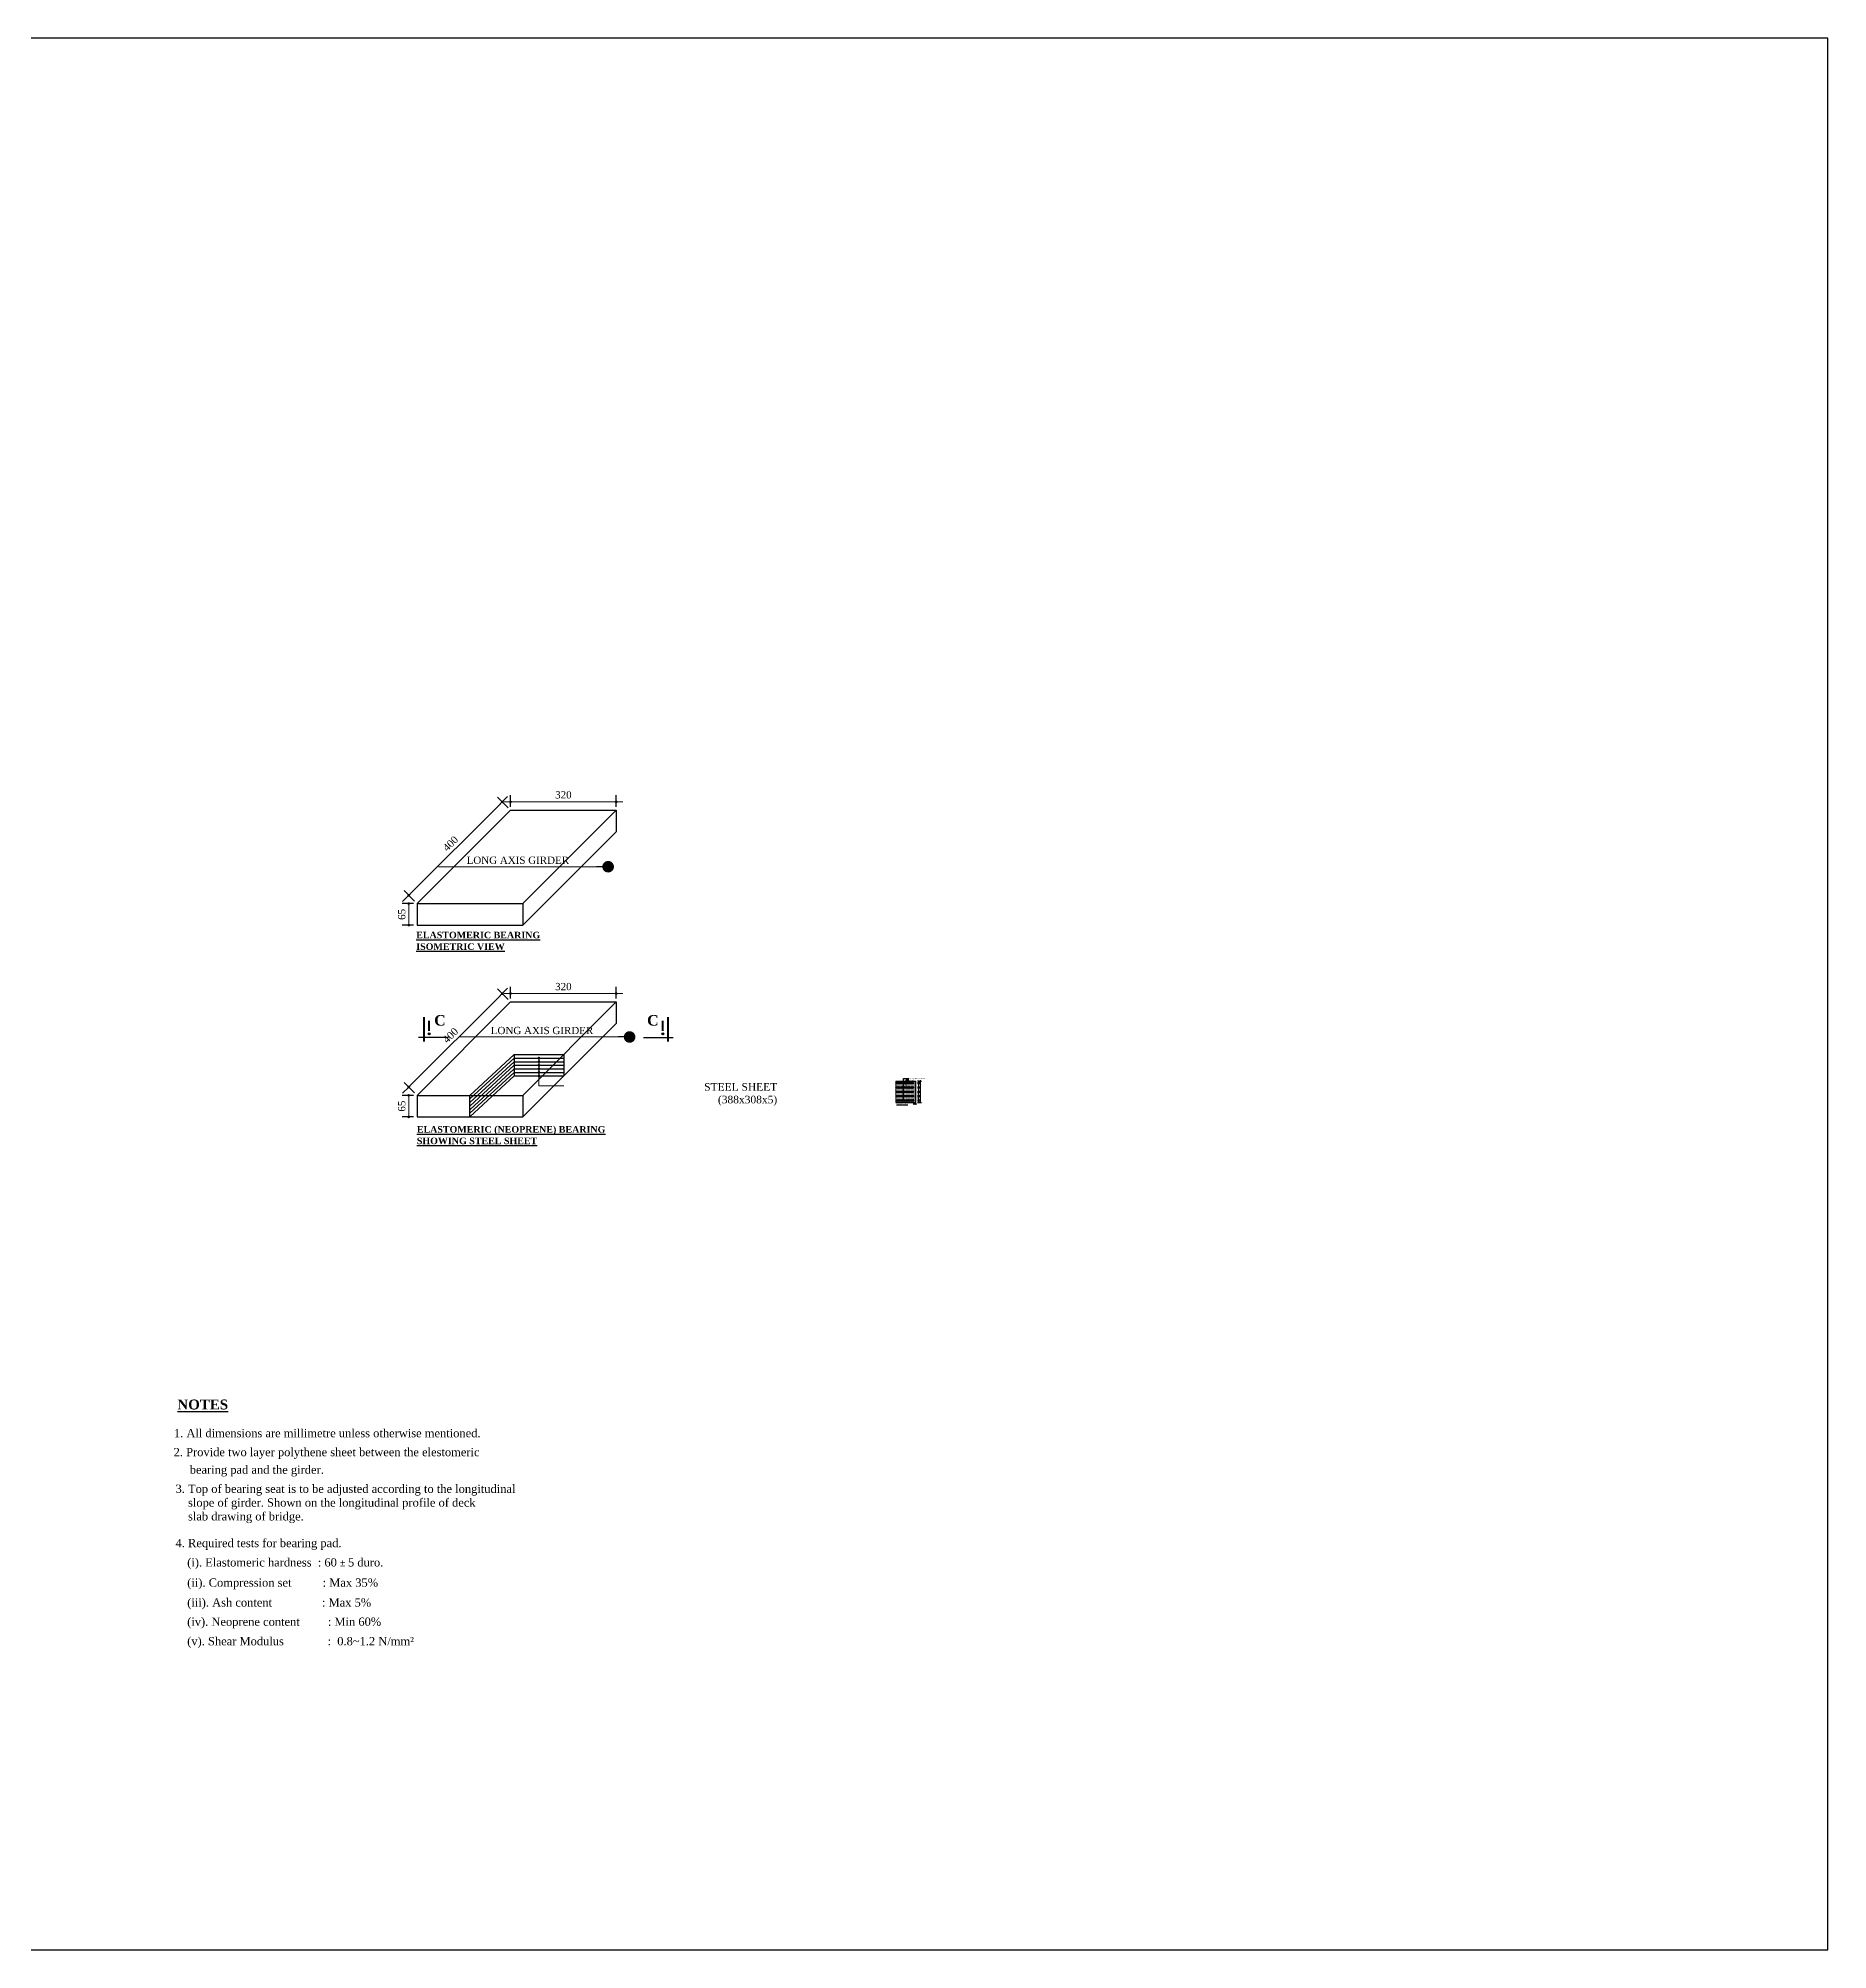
# Model space of a CAD drawing. Header units: millimetres. Extents: x -11624 to 10878, y 376 to 14439.
# Drawn here: x -6208 to -792, y 2016 to 7800 of the extents above; entities that cross this region are included whole.
import ezdxf

# ---------------------------------------------------------------- set-up
doc = ezdxf.new("R2010")
doc.units = ezdxf.units.MM
doc.header["$LTSCALE"] = 4
for name, color, linetype in [('Bearing  peat', 11, 'Continuous'), ('dim', 4, 'Continuous'), ('Girder Line', 11, 'Continuous'), ('Hatching', 35, 'Continuous'), ('Pile', 11, 'Continuous'), ('Text', 7, 'Continuous')]:
    doc.layers.add(name, color=color, linetype=linetype)
doc.layers.add('Dimision', color=4, linetype='Continuous', lineweight=18)
doc.styles.get("Standard").update_dxf_attribs({"font": 'times.ttf'})
doc.dimstyles.new('Copy of ISO-90', dxfattribs={"dimtxt": 90, "dimasz": 0.7, "dimexe": 1, "dimexo": 60, "dimgap": 75, "dimtad": 1, "dimdec": 0, "dimlfac": -1, "dimzin": 1, "dimdsep": 46, "dimtxsty": 'Standard', "dimblk": 'DIM', "dimcen": 60, "dimclrd": 256, "dimclre": 256, "dimclrt": 256, "dimadec": 0, "dimazin": 0, "dimtfac": 1, "dimtdec": 0, "dimtix": 1, "dimtofl": 0, "dimtmove": 0, "dimatfit": 3, "dimldrblk": 'DOT', "dimfxl": 60, "dimfxlon": 1, "dimtolj": 1, "dimlwd": -1, "dimarcsym": 0})
doc.dimstyles.new('ISO-25', dxfattribs={"dimtxt": 15, "dimasz": 15, "dimexe": 20, "dimexo": 10.625, "dimgap": 15, "dimtad": 1, "dimdec": 1, "dimdsep": 46, "dimtxsty": 'Standard', "dimblk": 'DOT', "dimcen": 2.5, "dimclrd": 256, "dimclre": 256, "dimclrt": 256, "dimadec": 0, "dimazin": 0, "dimtfac": 1, "dimtdec": 1, "dimtix": 1, "dimtmove": 0, "dimatfit": 3, "dimldrblk": 'DOT', "dimfxl": 1, "dimlwd": -1, "dimarcsym": 0})

# ---------------------------------------------------------------- blocks, each defined once
blk = doc.blocks.new('_Dot')
at = {"color": 0, "linetype": 'ByBlock', "lineweight": -2}
blk.add_line((-0.5, 0), (-1, 0), dxfattribs=at)
at = {"color": 0, "linetype": 'ByBlock', "const_width": 0.5}
blk.add_lwpolyline([(-0.25, 0, 1), (0.25, 0, 1)], format="xyb", close=True, dxfattribs=at)
blk = doc.blocks.new('*D82')
at = {"layer": 'Defpoints', "color": 0, "linetype": 'Continuous', "transparency": 16777216}
for p in [(-5061.4, 5181.5), (-5086.6, 5116.5), (-5061.4, 5116.5)]:
    blk.add_point(p, dxfattribs=at)
at = {"layer": 'Dimision', "linetype": 'Continuous', "lineweight": -2, "transparency": 16777216}
for p, q in [((-5072, 5181.5), (-5106.6, 5181.5)), ((-5072, 5116.5), (-5106.6, 5116.5))]:
    blk.add_line(p, q, dxfattribs=at)
at = {"layer": 'Dimision', "linetype": 'Continuous', "transparency": 16777216}
blk.add_line((-5086.6, 5173.5), (-5086.6, 5124.5), dxfattribs=at)
at = {"layer": 'Dimision', "linetype": 'Continuous', "transparency": 16777216, "xscale": 8, "yscale": 8, "zscale": 8}
for p, rotation in [((-5086.6, 5181.5), 90), ((-5086.6, 5116.5), 270)]:
    blk.add_blockref('_Dot', p, dxfattribs=dict(at, rotation=rotation))
at = {"layer": 'Dimision', "linetype": 'Continuous', "lineweight": 0, "transparency": 16777216, "insert": (-5107.8, 5149), "char_height": 22, "attachment_point": 5, "rotation": 90}
blk.add_mtext('65', dxfattribs=at)
blk = doc.blocks.new('*D198')
at = {"layer": 'Defpoints', "color": 0, "linetype": 'Continuous', "transparency": 16777216}
for p in [(-4778.6, 5464.3), (-5086.6, 5206.7), (-5061.4, 5181.5)]:
    blk.add_point(p, dxfattribs=at)
at = {"layer": 'Dimision', "linetype": 'Continuous', "lineweight": -2, "transparency": 16777216}
for p, q in [((-4786.1, 5471.8), (-4817.9, 5503.7)), ((-5068.9, 5189), (-5100.7, 5220.8))]:
    blk.add_line(p, q, dxfattribs=at)
at = {"layer": 'Dimision', "linetype": 'Continuous', "transparency": 16777216}
blk.add_line((-4809.4, 5483.9), (-5080.9, 5212.3), dxfattribs=at)
at = {"layer": 'Dimision', "linetype": 'Continuous', "transparency": 16777216, "xscale": 8, "yscale": 8, "zscale": 8}
for p, rotation in [((-4803.8, 5489.5), 45.00000000000025), ((-5086.6, 5206.7), 225.0000000000003)]:
    blk.add_blockref('_Dot', p, dxfattribs=dict(at, rotation=rotation))
at = {"layer": 'Dimision', "linetype": 'Continuous', "lineweight": 0, "transparency": 16777216, "insert": (-4960.2, 5363.1), "char_height": 22, "attachment_point": 5, "rotation": 45}
blk.add_mtext('400', dxfattribs=at)
blk = doc.blocks.new('*D199')
at = {"layer": 'Defpoints', "color": 0, "linetype": 'Continuous', "transparency": 16777216}
for p in [(-4778.6, 5464.3), (-4458.6, 5489.5), (-4458.6, 5464.3)]:
    blk.add_point(p, dxfattribs=at)
at = {"layer": 'Dimision', "linetype": 'Continuous', "lineweight": -2, "transparency": 16777216}
for p, q in [((-4778.6, 5474.9), (-4778.6, 5509.5)), ((-4458.6, 5474.9), (-4458.6, 5509.5))]:
    blk.add_line(p, q, dxfattribs=at)
at = {"layer": 'Dimision', "linetype": 'Continuous', "transparency": 16777216}
blk.add_line((-4770.6, 5489.5), (-4466.6, 5489.5), dxfattribs=at)
at = {"layer": 'Dimision', "linetype": 'Continuous', "transparency": 16777216, "xscale": 8, "yscale": 8, "zscale": 8, "rotation": 180}
blk.add_blockref('_Dot', (-4778.6, 5489.5), dxfattribs=at)
at = {"layer": 'Dimision', "linetype": 'Continuous', "transparency": 16777216, "xscale": 8, "yscale": 8, "zscale": 8}
blk.add_blockref('_Dot', (-4458.6, 5489.5), dxfattribs=at)
at = {"layer": 'Dimision', "linetype": 'Continuous', "lineweight": 0, "transparency": 16777216, "insert": (-4618.6, 5510.7), "char_height": 22, "attachment_point": 5}
blk.add_mtext('320', dxfattribs=at)
blk = doc.blocks.new('*D83')
at = {"layer": 'Defpoints', "color": 0, "linetype": 'Continuous', "transparency": 16777216}
for p in [(-5061.4, 4601.2), (-5086.6, 4536.2), (-5061.4, 4536.2)]:
    blk.add_point(p, dxfattribs=at)
at = {"layer": 'Dimision', "linetype": 'Continuous', "lineweight": -2, "transparency": 16777216}
for p, q in [((-5072, 4601.2), (-5106.6, 4601.2)), ((-5072, 4536.2), (-5106.6, 4536.2))]:
    blk.add_line(p, q, dxfattribs=at)
at = {"layer": 'Dimision', "linetype": 'Continuous', "transparency": 16777216}
blk.add_line((-5086.6, 4593.2), (-5086.6, 4544.2), dxfattribs=at)
at = {"layer": 'Dimision', "linetype": 'Continuous', "transparency": 16777216, "xscale": 8, "yscale": 8, "zscale": 8}
for p, rotation in [((-5086.6, 4601.2), 90), ((-5086.6, 4536.2), 270)]:
    blk.add_blockref('_Dot', p, dxfattribs=dict(at, rotation=rotation))
at = {"layer": 'Dimision', "linetype": 'Continuous', "lineweight": 0, "transparency": 16777216, "insert": (-5107.8, 4568.7), "char_height": 22, "attachment_point": 5, "rotation": 90}
blk.add_mtext('65', dxfattribs=at)
blk = doc.blocks.new('*D200')
at = {"layer": 'Defpoints', "color": 0, "linetype": 'Continuous', "transparency": 16777216}
for p in [(-4778.6, 4884.1), (-5086.6, 4626.4), (-5061.4, 4601.2)]:
    blk.add_point(p, dxfattribs=at)
at = {"layer": 'Dimision', "linetype": 'Continuous', "lineweight": -2, "transparency": 16777216}
for p, q in [((-4786.1, 4891.6), (-4817.9, 4923.4)), ((-5068.9, 4608.7), (-5100.7, 4640.6))]:
    blk.add_line(p, q, dxfattribs=at)
at = {"layer": 'Dimision', "linetype": 'Continuous', "transparency": 16777216}
blk.add_line((-4809.4, 4903.6), (-5080.9, 4632.1), dxfattribs=at)
at = {"layer": 'Dimision', "linetype": 'Continuous', "transparency": 16777216, "xscale": 8, "yscale": 8, "zscale": 8}
for p, rotation in [((-4803.8, 4909.3), 45.00000000000025), ((-5086.6, 4626.4), 225.0000000000003)]:
    blk.add_blockref('_Dot', p, dxfattribs=dict(at, rotation=rotation))
at = {"layer": 'Dimision', "linetype": 'Continuous', "lineweight": 0, "transparency": 16777216, "insert": (-4960.2, 4782.8), "char_height": 22, "attachment_point": 5, "rotation": 45}
blk.add_mtext('400', dxfattribs=at)
blk = doc.blocks.new('*D201')
at = {"layer": 'Defpoints', "color": 0, "linetype": 'Continuous', "transparency": 16777216}
for p in [(-4778.6, 4884.1), (-4458.6, 4909.3), (-4458.6, 4884.1)]:
    blk.add_point(p, dxfattribs=at)
at = {"layer": 'Dimision', "linetype": 'Continuous', "lineweight": -2, "transparency": 16777216}
for p, q in [((-4778.6, 4894.7), (-4778.6, 4929.3)), ((-4458.6, 4894.7), (-4458.6, 4929.3))]:
    blk.add_line(p, q, dxfattribs=at)
at = {"layer": 'Dimision', "linetype": 'Continuous', "transparency": 16777216}
blk.add_line((-4770.6, 4909.3), (-4466.6, 4909.3), dxfattribs=at)
at = {"layer": 'Dimision', "linetype": 'Continuous', "transparency": 16777216, "xscale": 8, "yscale": 8, "zscale": 8, "rotation": 180}
blk.add_blockref('_Dot', (-4778.6, 4909.3), dxfattribs=at)
at = {"layer": 'Dimision', "linetype": 'Continuous', "transparency": 16777216, "xscale": 8, "yscale": 8, "zscale": 8}
blk.add_blockref('_Dot', (-4458.6, 4909.3), dxfattribs=at)
at = {"layer": 'Dimision', "linetype": 'Continuous', "lineweight": 0, "transparency": 16777216, "insert": (-4618.6, 4930.5), "char_height": 22, "attachment_point": 5}
blk.add_mtext('320', dxfattribs=at)
blk = doc.blocks.new('DIM')
at = {"layer": 'dim'}
for p, q in [((0, -101.4), (0, 101.4)), ((-101.4, 0), (101.4, 0))]:
    blk.add_line(p, q, dxfattribs=at)
at = {"layer": 'dim', "const_width": 25.35}
blk.add_lwpolyline([(-12.68, 0, 1), (12.68, 0, 1)], format="xyb", close=True, dxfattribs=at)
blk = doc.blocks.new('*D84')
at = {"layer": 'Defpoints', "color": 0, "linetype": 'Continuous', "transparency": 16777216}
for p in [(-3558.2, 4581.2), (-3552.2, 4581.2), (-3552.2, 4575.6)]:
    blk.add_point(p, dxfattribs=at)
at = {"layer": 'Dimision', "linetype": 'Continuous', "transparency": 16777216}
for p, q in [((-3559.2, 4575.6), (-3560.2, 4575.6)), ((-3558.2, 4575.6), (-3552.2, 4575.6)), ((-3551.2, 4575.6), (-3550.2, 4575.6))]:
    blk.add_line(p, q, dxfattribs=at)
at = {"layer": 'Dimision', "linetype": 'Continuous', "lineweight": -2, "transparency": 16777216}
for p, q in [((-3558.2, 4578.2), (-3558.2, 4572.6)), ((-3552.2, 4578.2), (-3552.2, 4572.6))]:
    blk.add_line(p, q, dxfattribs=at)
at = {"layer": 'Dimision', "linetype": 'Continuous', "transparency": 16777216}
blk.add_blockref('_Dot', (-3558.2, 4575.6), dxfattribs=at)
at = {"layer": 'Dimision', "linetype": 'Continuous', "transparency": 16777216, "rotation": 180}
blk.add_blockref('_Dot', (-3552.2, 4575.6), dxfattribs=at)
at = {"layer": 'Dimision', "linetype": 'Continuous', "transparency": 16777216, "insert": (-3555.4, 4578), "char_height": 2, "attachment_point": 5}
blk.add_mtext('6', dxfattribs=at)
blk = doc.blocks.new('*D85')
at = {"layer": 'Defpoints', "color": 0, "linetype": 'Continuous', "transparency": 16777216}
for p in [(-3552.2, 4584.8), (-3552.2, 4579.8), (-3543.9, 4584.8)]:
    blk.add_point(p, dxfattribs=at)
at = {"layer": 'Dimision', "linetype": 'Continuous', "lineweight": -2, "transparency": 16777216}
for p, q in [((-3547.2, 4584.8), (-3540.9, 4584.8)), ((-3547.2, 4579.8), (-3540.9, 4579.8))]:
    blk.add_line(p, q, dxfattribs=at)
at = {"layer": 'Dimision', "linetype": 'Continuous', "transparency": 16777216}
for p, q in [((-3543.9, 4585.8), (-3543.9, 4586.8)), ((-3543.9, 4579.8), (-3543.9, 4584.8)), ((-3543.9, 4578.8), (-3543.9, 4577.8))]:
    blk.add_line(p, q, dxfattribs=at)
for p, rotation in [((-3543.9, 4584.8), 270), ((-3543.9, 4579.8), 90)]:
    blk.add_blockref('_Dot', p, dxfattribs=dict(at, rotation=rotation))
at = {"layer": 'Dimision', "linetype": 'Continuous', "transparency": 16777216, "insert": (-3546.2, 4582.4), "char_height": 2, "attachment_point": 5, "rotation": 90}
blk.add_mtext('5', dxfattribs=at)
blk = doc.blocks.new('*D86')
at = {"layer": 'Defpoints', "color": 0, "linetype": 'Continuous', "transparency": 16777216}
for p in [(-3552.2, 4587.8), (-3552.2, 4584.8), (-3543.9, 4584.8)]:
    blk.add_point(p, dxfattribs=at)
at = {"layer": 'Dimision', "linetype": 'Continuous', "lineweight": -2, "transparency": 16777216}
for p, q in [((-3547.2, 4587.8), (-3540.9, 4587.8)), ((-3547.2, 4584.8), (-3540.9, 4584.8))]:
    blk.add_line(p, q, dxfattribs=at)
at = {"layer": 'Dimision', "linetype": 'Continuous', "transparency": 16777216}
for p, q in [((-3543.9, 4588.8), (-3543.9, 4589.8)), ((-3543.9, 4587.8), (-3543.9, 4584.8)), ((-3543.9, 4583.8), (-3543.9, 4582.8))]:
    blk.add_line(p, q, dxfattribs=at)
for p, rotation in [((-3543.9, 4587.8), 270), ((-3543.9, 4584.8), 90)]:
    blk.add_blockref('_Dot', p, dxfattribs=dict(at, rotation=rotation))
at = {"layer": 'Dimision', "linetype": 'Continuous', "transparency": 16777216, "insert": (-3546.5, 4586.1), "char_height": 2, "attachment_point": 5, "rotation": 90}
blk.add_mtext('3', dxfattribs=at)
blk = doc.blocks.new('*D87')
at = {"layer": 'Defpoints', "color": 0, "linetype": 'Continuous', "transparency": 16777216}
for p in [(-3552.2, 4600.8), (-3552.2, 4597.8), (-3543.9, 4597.8)]:
    blk.add_point(p, dxfattribs=at)
at = {"layer": 'Dimision', "linetype": 'Continuous', "lineweight": -2, "transparency": 16777216}
for p, q in [((-3547.2, 4600.8), (-3540.9, 4600.8)), ((-3547.2, 4597.8), (-3540.9, 4597.8))]:
    blk.add_line(p, q, dxfattribs=at)
at = {"layer": 'Dimision', "linetype": 'Continuous', "transparency": 16777216}
for p, q in [((-3543.9, 4601.8), (-3543.9, 4602.8)), ((-3543.9, 4600.8), (-3543.9, 4597.8)), ((-3543.9, 4596.8), (-3543.9, 4595.8))]:
    blk.add_line(p, q, dxfattribs=at)
for p, rotation in [((-3543.9, 4600.8), 270), ((-3543.9, 4597.8), 90)]:
    blk.add_blockref('_Dot', p, dxfattribs=dict(at, rotation=rotation))
at = {"layer": 'Dimision', "linetype": 'Continuous', "transparency": 16777216, "insert": (-3546.8, 4599.5), "char_height": 2, "attachment_point": 5, "rotation": 90}
blk.add_mtext('3', dxfattribs=at)
blk = doc.blocks.new('*D88')
at = {"layer": 'Defpoints', "color": 0, "linetype": 'Continuous', "transparency": 16777216}
for p in [(-3552.2, 4626.8), (-3552.2, 4623.8), (-3543.9, 4623.8)]:
    blk.add_point(p, dxfattribs=at)
at = {"layer": 'Dimision', "linetype": 'Continuous', "transparency": 16777216}
for p, q in [((-3543.9, 4627.8), (-3543.9, 4628.8)), ((-3543.9, 4626.8), (-3543.9, 4623.8)), ((-3543.9, 4622.8), (-3543.9, 4621.8))]:
    blk.add_line(p, q, dxfattribs=at)
at = {"layer": 'Dimision', "linetype": 'Continuous', "lineweight": -2, "transparency": 16777216}
for p, q in [((-3547.2, 4626.8), (-3540.9, 4626.8)), ((-3547.2, 4623.8), (-3540.9, 4623.8))]:
    blk.add_line(p, q, dxfattribs=at)
at = {"layer": 'Dimision', "linetype": 'Continuous', "transparency": 16777216}
for p, rotation in [((-3543.9, 4626.8), 270), ((-3543.9, 4623.8), 90)]:
    blk.add_blockref('_Dot', p, dxfattribs=dict(at, rotation=rotation))
at = {"layer": 'Dimision', "linetype": 'Continuous', "transparency": 16777216, "insert": (-3547.2, 4625.4), "char_height": 2, "attachment_point": 5, "rotation": 90}
blk.add_mtext('3', dxfattribs=at)
blk = doc.blocks.new('*D135')
at = {"layer": 'Defpoints', "color": 0, "linetype": 'Continuous', "transparency": 16777216}
for p in [(-3552.2, 4613.8), (-3552.2, 4610.8), (-3543.9, 4610.8)]:
    blk.add_point(p, dxfattribs=at)
at = {"layer": 'Dimision', "linetype": 'Continuous', "lineweight": -2, "transparency": 16777216}
for p, q in [((-3547.2, 4613.8), (-3540.9, 4613.8)), ((-3547.2, 4610.8), (-3540.9, 4610.8))]:
    blk.add_line(p, q, dxfattribs=at)
at = {"layer": 'Dimision', "linetype": 'Continuous', "transparency": 16777216}
for p, q in [((-3543.9, 4614.8), (-3543.9, 4615.8)), ((-3543.9, 4613.8), (-3543.9, 4610.8)), ((-3543.9, 4609.8), (-3543.9, 4608.8))]:
    blk.add_line(p, q, dxfattribs=at)
for p, rotation in [((-3543.9, 4613.8), 270), ((-3543.9, 4610.8), 90)]:
    blk.add_blockref('_Dot', p, dxfattribs=dict(at, rotation=rotation))
at = {"layer": 'Dimision', "linetype": 'Continuous', "transparency": 16777216, "insert": (-3546.8, 4612.5), "char_height": 2, "attachment_point": 5, "rotation": 90}
blk.add_mtext('3', dxfattribs=at)
blk = doc.blocks.new('*D136')
at = {"layer": 'Defpoints', "color": 0, "linetype": 'Continuous', "transparency": 16777216}
for p in [(-3547.2, 4597.8), (-3547.2, 4587.8), (-3543.9, 4597.8)]:
    blk.add_point(p, dxfattribs=at)
at = {"layer": 'Dimision', "linetype": 'Continuous', "transparency": 16777216}
for p, q in [((-3543.9, 4598.8), (-3543.9, 4599.8)), ((-3543.9, 4587.8), (-3543.9, 4597.8)), ((-3543.9, 4586.8), (-3543.9, 4585.8))]:
    blk.add_line(p, q, dxfattribs=at)
at = {"layer": 'Dimision', "linetype": 'Continuous', "lineweight": -2, "transparency": 16777216}
for p, q in [((-3542.2, 4597.8), (-3540.9, 4597.8)), ((-3542.2, 4587.8), (-3540.9, 4587.8))]:
    blk.add_line(p, q, dxfattribs=at)
at = {"layer": 'Dimision', "linetype": 'Continuous', "transparency": 16777216}
for p, rotation in [((-3543.9, 4597.8), 270), ((-3543.9, 4587.8), 90)]:
    blk.add_blockref('_Dot', p, dxfattribs=dict(at, rotation=rotation))
at = {"layer": 'Dimision', "linetype": 'Continuous', "transparency": 16777216, "insert": (-3546.5, 4592.6), "char_height": 2, "attachment_point": 5, "rotation": 90}
blk.add_mtext('10', dxfattribs=at)
blk = doc.blocks.new('*D137')
at = {"layer": 'Defpoints', "color": 0, "linetype": 'Continuous', "transparency": 16777216}
for p in [(-3547.2, 4610.8), (-3547.2, 4600.8), (-3543.9, 4610.8)]:
    blk.add_point(p, dxfattribs=at)
at = {"layer": 'Dimision', "linetype": 'Continuous', "transparency": 16777216}
for p, q in [((-3543.9, 4611.8), (-3543.9, 4612.8)), ((-3543.9, 4600.8), (-3543.9, 4610.8)), ((-3543.9, 4599.8), (-3543.9, 4598.8))]:
    blk.add_line(p, q, dxfattribs=at)
at = {"layer": 'Dimision', "linetype": 'Continuous', "lineweight": -2, "transparency": 16777216}
for p, q in [((-3542.2, 4610.8), (-3540.9, 4610.8)), ((-3542.2, 4600.8), (-3540.9, 4600.8))]:
    blk.add_line(p, q, dxfattribs=at)
at = {"layer": 'Dimision', "linetype": 'Continuous', "transparency": 16777216}
for p, rotation in [((-3543.9, 4610.8), 270), ((-3543.9, 4600.8), 90)]:
    blk.add_blockref('_Dot', p, dxfattribs=dict(at, rotation=rotation))
at = {"layer": 'Dimision', "linetype": 'Continuous', "transparency": 16777216, "insert": (-3546.5, 4605.6), "char_height": 2, "attachment_point": 5, "rotation": 90}
blk.add_mtext('10', dxfattribs=at)
blk = doc.blocks.new('*D138')
at = {"layer": 'Defpoints', "color": 0, "linetype": 'Continuous', "transparency": 16777216}
for p in [(-3547.2, 4623.8), (-3547.2, 4613.8), (-3543.9, 4623.8)]:
    blk.add_point(p, dxfattribs=at)
at = {"layer": 'Dimision', "linetype": 'Continuous', "transparency": 16777216}
for p, q in [((-3543.9, 4624.8), (-3543.9, 4625.8)), ((-3543.9, 4613.8), (-3543.9, 4623.8)), ((-3543.9, 4612.8), (-3543.9, 4611.8))]:
    blk.add_line(p, q, dxfattribs=at)
at = {"layer": 'Dimision', "linetype": 'Continuous', "lineweight": -2, "transparency": 16777216}
for p, q in [((-3542.2, 4623.8), (-3540.9, 4623.8)), ((-3542.2, 4613.8), (-3540.9, 4613.8))]:
    blk.add_line(p, q, dxfattribs=at)
at = {"layer": 'Dimision', "linetype": 'Continuous', "transparency": 16777216}
for p, rotation in [((-3543.9, 4623.8), 270), ((-3543.9, 4613.8), 90)]:
    blk.add_blockref('_Dot', p, dxfattribs=dict(at, rotation=rotation))
at = {"layer": 'Dimision', "linetype": 'Continuous', "transparency": 16777216, "insert": (-3546.5, 4618.6), "char_height": 2, "attachment_point": 5, "rotation": 90}
blk.add_mtext('10', dxfattribs=at)
blk = doc.blocks.new('*D139')
at = {"layer": 'Defpoints', "color": 0, "linetype": 'Continuous', "transparency": 16777216}
for p in [(-3552.2, 4639.8), (-3552.1, 4644.8), (-3543.9, 4639.8)]:
    blk.add_point(p, dxfattribs=at)
at = {"layer": 'Dimision', "linetype": 'Continuous', "lineweight": -2, "transparency": 16777216}
for p, q in [((-3547.2, 4639.8), (-3540.9, 4639.8)), ((-3547.1, 4644.8), (-3540.9, 4644.8))]:
    blk.add_line(p, q, dxfattribs=at)
at = {"layer": 'Dimision', "linetype": 'Continuous', "transparency": 16777216}
for p, q in [((-3543.9, 4645.8), (-3543.9, 4646.8)), ((-3543.9, 4644.8), (-3543.9, 4639.8)), ((-3543.9, 4638.8), (-3543.9, 4637.8))]:
    blk.add_line(p, q, dxfattribs=at)
for p, rotation in [((-3543.9, 4644.8), 270), ((-3543.9, 4639.8), 90)]:
    blk.add_blockref('_Dot', p, dxfattribs=dict(at, rotation=rotation))
at = {"layer": 'Dimision', "linetype": 'Continuous', "transparency": 16777216, "insert": (-3547.4, 4642.6), "char_height": 2, "attachment_point": 5, "rotation": 90}
blk.add_mtext('5', dxfattribs=at)
blk = doc.blocks.new('*D140')
at = {"layer": 'Defpoints', "color": 0, "linetype": 'Continuous', "transparency": 16777216}
for p in [(-3552.2, 4639.8), (-3552.2, 4636.8), (-3543.9, 4636.8)]:
    blk.add_point(p, dxfattribs=at)
at = {"layer": 'Dimision', "linetype": 'Continuous', "lineweight": -2, "transparency": 16777216}
for p, q in [((-3547.2, 4639.8), (-3540.9, 4639.8)), ((-3547.2, 4636.8), (-3540.9, 4636.8))]:
    blk.add_line(p, q, dxfattribs=at)
at = {"layer": 'Dimision', "linetype": 'Continuous', "transparency": 16777216}
for p, q in [((-3543.9, 4640.8), (-3543.9, 4641.8)), ((-3543.9, 4639.8), (-3543.9, 4636.8)), ((-3543.9, 4635.8), (-3543.9, 4634.8))]:
    blk.add_line(p, q, dxfattribs=at)
for p, rotation in [((-3543.9, 4639.8), 270), ((-3543.9, 4636.8), 90)]:
    blk.add_blockref('_Dot', p, dxfattribs=dict(at, rotation=rotation))
at = {"layer": 'Dimision', "linetype": 'Continuous', "transparency": 16777216, "insert": (-3547.2, 4638.4), "char_height": 2, "attachment_point": 5, "rotation": 90}
blk.add_mtext('3', dxfattribs=at)
blk = doc.blocks.new('*D141')
at = {"layer": 'Defpoints', "color": 0, "linetype": 'Continuous', "transparency": 16777216}
for p in [(-3547.2, 4636.8), (-3543.9, 4636.8), (-3547.2, 4626.8)]:
    blk.add_point(p, dxfattribs=at)
at = {"layer": 'Dimision', "linetype": 'Continuous', "transparency": 16777216}
for p, q in [((-3543.9, 4637.8), (-3543.9, 4638.8)), ((-3543.9, 4626.8), (-3543.9, 4636.8)), ((-3543.9, 4625.8), (-3543.9, 4624.8))]:
    blk.add_line(p, q, dxfattribs=at)
at = {"layer": 'Dimision', "linetype": 'Continuous', "lineweight": -2, "transparency": 16777216}
for p, q in [((-3542.2, 4636.8), (-3540.9, 4636.8)), ((-3542.2, 4626.8), (-3540.9, 4626.8))]:
    blk.add_line(p, q, dxfattribs=at)
at = {"layer": 'Dimision', "linetype": 'Continuous', "transparency": 16777216}
for p, rotation in [((-3543.9, 4636.8), 270), ((-3543.9, 4626.8), 90)]:
    blk.add_blockref('_Dot', p, dxfattribs=dict(at, rotation=rotation))
at = {"layer": 'Dimision', "linetype": 'Continuous', "transparency": 16777216, "insert": (-3546.5, 4631.6), "char_height": 2, "attachment_point": 5, "rotation": 90}
blk.add_mtext('10', dxfattribs=at)

msp = doc.modelspace()

# ---------------------------------------------------------------- hatches: boundary and pattern name
at = {"layer": 'Hatching', "linetype": 'Continuous'}
h = msp.add_hatch(dxfattribs=at)
h.set_pattern_fill('DOTS', color=256, style=0)
h.set_pattern_definition([(0, (2233.4827, 855.5522), (0.79375, 1.5875), [0, -1.5875])])
h.paths.add_polyline_path([(-3559.73, 4626.76, -1), (-3559.73, 4623.76), (-3612.23, 4623.76), (-3612.23, 4613.76), (-3559.73, 4613.76, -1), (-3559.73, 4610.76), (-3612.23, 4610.76), (-3612.23, 4600.83), (-3559.73, 4600.83, -1), (-3559.73, 4597.83), (-3612.23, 4597.83), (-3612.23, 4593.61), (-3611.6, 4593.61), (-3612.85, 4592.24), (-3612.23, 4592.24), (-3612.23, 4587.76), (-3559.73, 4587.76, -1), (-3559.73, 4584.76), (-3612.23, 4584.76), (-3612.23, 4579.76), (-3552.23, 4579.76), (-3552.23, 4644.76), (-3612.23, 4644.76), (-3612.23, 4639.76), (-3559.73, 4639.76, -1), (-3559.73, 4636.76), (-3612.23, 4636.76), (-3612.23, 4632.31), (-3611.6, 4632.31), (-3612.85, 4630.94), (-3612.23, 4630.94), (-3612.23, 4626.76)])
h = msp.add_hatch(dxfattribs=at)
h.set_pattern_fill('LINE', color=256, scale=0.23, angle=60, style=0)
h.set_pattern_definition([(60, (2233.4827, 855.5522), (-0.63241505, 0.365125), [])])
h.paths.add_polyline_path([(-3559.73, 4636.76, 1), (-3559.73, 4639.76), (-3612.23, 4639.76), (-3612.23, 4636.76)])
h = msp.add_hatch(dxfattribs=at)
h.set_pattern_fill('LINE', color=256, scale=0.23, angle=60, style=0)
h.set_pattern_definition([(60, (2233.4827, 842.5522), (-0.63241505, 0.365125), [])])
h.paths.add_polyline_path([(-3559.73, 4623.76, 1), (-3559.73, 4626.76), (-3612.23, 4626.76), (-3612.23, 4623.76)])
h = msp.add_hatch(dxfattribs=at)
h.set_pattern_fill('LINE', color=256, scale=0.23, angle=60, style=0)
h.set_pattern_definition([(60, (2233.4827, 829.5522), (-0.63241505, 0.365125), [])])
h.paths.add_polyline_path([(-3559.73, 4610.76, 1), (-3559.73, 4613.76), (-3612.23, 4613.76), (-3612.23, 4610.76)])
h = msp.add_hatch(dxfattribs=at)
h.set_pattern_fill('LINE', color=256, scale=0.23, angle=60, style=0)
h.set_pattern_definition([(60, (2233.4827, 816.6245), (-0.63241505, 0.365125), [])])
h.paths.add_polyline_path([(-3559.73, 4597.83, 1), (-3559.73, 4600.83), (-3612.23, 4600.83), (-3612.23, 4597.83)])
h = msp.add_hatch(dxfattribs=at)
h.set_pattern_fill('LINE', color=256, scale=0.23, angle=60, style=0)
h.set_pattern_definition([(60, (2233.4827, 803.5522), (-0.63241505, 0.365125), [])])
h.paths.add_polyline_path([(-3559.73, 4584.76, 1), (-3559.73, 4587.76), (-3612.23, 4587.76), (-3612.23, 4584.76)])
at = {"layer": 'Pile', "ltscale": 5}
h = msp.add_hatch(color=5, dxfattribs=at)
h.set_gradient(color1=(0, 0, 255), one_color=1, tint=1, name='CYLINDER')
h.paths.add_polyline_path([(-5028, 4787.36, 1), (-5021.93, 4787.36, 1)])
h = msp.add_hatch(color=5, dxfattribs=at)
h.set_gradient(color1=(0, 0, 255), one_color=1, tint=1, name='CYLINDER')
h.paths.add_polyline_path([(-4314.64, 4787.36, -1), (-4320.71, 4787.36, -1)])

# ---------------------------------------------------------------- linework, layer by layer
at = {"layer": 'Bearing  peat', "linetype": 'Continuous', "ltscale": 3}
for p, q in [((-5061.4, 5181.46), (-4778.55, 5464.3)), ((-4778.55, 5464.3), (-4458.55, 5464.3)), ((-4741.4, 5181.46), (-4458.55, 5464.3)), ((-4458.55, 5464.3), (-4458.55, 5399.3)), ((-4741.4, 5116.46), (-4458.55, 5399.3)), ((-5061.4, 5181.46), (-4741.4, 5181.46)), ((-5061.4, 5181.46), (-5061.4, 5116.46)), ((-4741.4, 5181.46), (-4741.4, 5116.46)), ((-5061.4, 5116.46), (-4741.4, 5116.46)), ((-5061.4, 4601.22), (-4778.55, 4884.06)), ((-4778.55, 4884.06), (-4458.55, 4884.06)), ((-4741.4, 4601.22), (-4458.55, 4884.06)), ((-4458.55, 4884.06), (-4458.55, 4819.06)), ((-4741.4, 4536.22), (-4458.55, 4819.06)), ((-4901.4, 4601.22), (-4767.65, 4724.96)), ((-4901.4, 4590.38), (-4767.65, 4714.13)), ((-4901.4, 4579.55), (-4767.65, 4703.29)), ((-4901.4, 4568.72), (-4767.65, 4692.46)), ((-4767.65, 4725.12), (-4617.65, 4725.12)), ((-4767.65, 4724.96), (-4767.65, 4659.96)), ((-4767.65, 4714.13), (-4617.65, 4714.13)), ((-4767.65, 4703.29), (-4617.65, 4703.29)), ((-4767.65, 4692.46), (-4617.65, 4692.46)), ((-4617.65, 4724.96), (-4617.65, 4659.96)), ((-4901.4, 4557.88), (-4767.65, 4681.63)), ((-4901.4, 4547.05), (-4767.65, 4670.79)), ((-4901.4, 4536.22), (-4767.65, 4659.96)), ((-4767.65, 4681.63), (-4617.65, 4681.63)), ((-4767.65, 4670.79), (-4617.65, 4670.79)), ((-4767.65, 4659.96), (-4617.65, 4659.96)), ((-3612.23, 4644.76), (-3552.23, 4644.76)), ((-3552.23, 4579.76), (-3552.23, 4644.76)), ((-5061.4, 4601.22), (-4741.4, 4601.22)), ((-5061.4, 4601.22), (-5061.4, 4536.22)), ((-4901.4, 4536.22), (-4901.4, 4601.22)), ((-4741.4, 4601.22), (-4741.4, 4536.22)), ((-3612.23, 4579.76), (-3552.23, 4579.76)), ((-5061.4, 4536.22), (-4741.4, 4536.22))]:
    msp.add_line(p, q, dxfattribs=at)
at = {"layer": 'Defpoints', "linetype": 'Continuous', "ltscale": 3}
msp.add_lwpolyline([(-11624.29, 2015.74), (-791.75, 2015.74), (-791.75, 7800.39), (-11624.29, 7800.39)], close=True, dxfattribs=at)
at = {"layer": 'Dimision', "linetype": 'Continuous', "lineweight": 0}
for p, q in [((-4803.76, 5489.51), (-4787.65, 5505.5)), ((-4778.55, 5489.51), (-4798.55, 5489.51)), ((-4458.55, 5489.51), (-4438.55, 5489.51)), ((-5086.6, 5206.67), (-5105.3, 5188)), ((-4803.76, 4909.27), (-4787.65, 4925.26)), ((-4778.55, 4909.27), (-4798.55, 4909.27)), ((-4458.55, 4909.27), (-4438.55, 4909.27)), ((-5086.6, 4626.43), (-5105.3, 4607.76))]:
    msp.add_line(p, q, dxfattribs=at)
at = {"layer": 'Dimision', "linetype": 'Continuous', "ltscale": 3}
for p, q in [((-3611.6, 4632.31), (-3612.85, 4630.94)), ((-3612.85, 4630.94), (-3612.23, 4630.94)), ((-3612.23, 4632.31), (-3612.23, 4644.76)), ((-3612.23, 4632.31), (-3611.6, 4632.31)), ((-3612.23, 4613.2), (-3612.23, 4630.94)), ((-3611.6, 4613.2), (-3612.85, 4611.83)), ((-3612.85, 4611.83), (-3612.23, 4611.83)), ((-3611.6, 4593.61), (-3612.85, 4592.24)), ((-3612.85, 4592.24), (-3612.23, 4592.24)), ((-3612.23, 4613.2), (-3611.6, 4613.2)), ((-3612.23, 4593.61), (-3612.23, 4611.83)), ((-3612.23, 4593.61), (-3611.6, 4593.61)), ((-3612.23, 4579.76), (-3612.23, 4592.24))]:
    msp.add_line(p, q, dxfattribs=at)
at = {"layer": 'Dimision', "linetype": 'Continuous'}
for p, q in [((-3537.24, 4644.88), (-3537.24, 4646.89)), ((-3537.24, 4579.76), (-3537.24, 4577.75))]:
    msp.add_line(p, q, dxfattribs=at)
at = {"layer": 'Girder Line', "linetype": 'Continuous', "ltscale": 3}
for p, q in [((-3612.23, 4639.76), (-3559.73, 4639.76)), ((-3612.23, 4636.76), (-3559.73, 4636.76)), ((-3612.23, 4626.76), (-3559.73, 4626.76)), ((-3612.23, 4623.76), (-3559.73, 4623.76)), ((-3612.23, 4613.76), (-3559.73, 4613.76)), ((-3612.23, 4610.76), (-3559.73, 4610.76)), ((-3612.23, 4600.83), (-3559.73, 4600.83)), ((-3612.23, 4597.83), (-3559.73, 4597.83)), ((-3612.23, 4587.76), (-3559.73, 4587.76)), ((-3612.23, 4584.76), (-3559.73, 4584.76))]:
    msp.add_line(p, q, dxfattribs=at)
for centre in [(-3559.73, 4638.26), (-3559.73, 4625.26), (-3559.73, 4612.26), (-3559.73, 4599.33), (-3559.73, 4586.26)]:
    msp.add_arc(centre, 1.5, 270, 90, dxfattribs=at)
at = {"layer": 'Pile', "ltscale": 5}
for p, q in [((-4966.34, 4776.21), (-5056.62, 4776.21)), ((-4376.3, 4776.21), (-4286.02, 4776.21))]:
    msp.add_line(p, q, dxfattribs=at)
at = {"layer": 'Pile', "ltscale": 5, "const_width": 6.08}
for points in [[(-5040.62, 4764.03), (-5040.62, 4838.63)], [(-5024.97, 4795.87), (-5024.97, 4827.71)], [(-4317.67, 4795.87), (-4317.67, 4827.71)], [(-4302.02, 4764.03), (-4302.02, 4838.63)]]:
    msp.add_lwpolyline(points, dxfattribs=at)
at = {"layer": 'Pile', "ltscale": 5}
for centre in [(-5024.97, 4787.36), (-4317.67, 4787.36)]:
    msp.add_circle(centre, 3.04, dxfattribs=at)
at = {"layer": 'Text', "linetype": 'Continuous'}
for p, q in [((-3589.12, 4652), (-3573.36, 4652)), ((-3581.1, 4648.14), (-3573.25, 4648.14))]:
    msp.add_line(p, q, dxfattribs=at)

# ---------------------------------------------------------------- texts
at = {"layer": 'Girder Line', "char_height": 22, "width": 634.4051, "attachment_point": 1}
for insert in [(-4911.45, 5323.9), (-4838.29, 4808.66)]:
    msp.add_mtext('{\\fTimes New Roman|b0|i0|c0|p18;LONG AXIS GIRDER}', dxfattribs=dict(at, insert=insert))
at = {"layer": 'Text', "linetype": 'Continuous'}
for s, p in [('1. All dimensions are millimetre unless otherwise mentioned.', (-5797.34, 3566.67)), ('2. Provide two layer polythene sheet between the elestomeric ', (-5798.18, 3509.37)), ('bearing pad and the girder.', (-5749.45, 3456.14))]:
    msp.add_text(s, height=25, dxfattribs=at).set_placement(p)
at = {"layer": 'Text'}
for s, insert, char_height, width, attachment_point in [('{\\fTimes New Roman|b1|i0|c0|p18;\\LELASTOMERIC BEARING}', (-5063.93, 5096.46), 20, 691.0118, 1), ('{\\fTimes New Roman|b1|i0|c0|p18;\\LISOMETRIC VIEW}', (-5063.93, 5061.52), 20, 691.0118, 1), ('{\\fTimes New Roman|b1|i0|c0|p18;C}', (-5009.69, 4844.37), 32, 881.3714, 1), ('{\\fTimes New Roman|b1|i0|c0|p18;C}', (-4365.2, 4844.37), 32, 881.3714, 1), ('\\pt25.001,600.001;STEEL SHEET\\P(388x308x5)', (-3971.39, 4638.5), 23, 634.4051, 3), ('{\\fTimes New Roman|b1|i0|c0|p18;\\LELASTOMERIC (NEOPRENE) BEARING}', (-5062.1, 4508.38), 20, 691.0118, 1), ('{\\fTimes New Roman|b1|i0|c0|p18;\\LSHOWING STEEL SHEET}', (-5062.1, 4473.61), 20, 691.0118, 1), ('{\\fTimes New Roman|b1|i0|c0|p18;\\LNOTES}', (-5786.88, 3680.87), 30, 951.6077, 1)]:
    msp.add_mtext(s, dxfattribs=dict(at, insert=insert, char_height=char_height, width=width, attachment_point=attachment_point))
at = {"layer": 'Text', "linetype": 'Continuous', "ltscale": 0.1, "char_height": 2.4, "width": 62.4048, "attachment_point": 1}
for s, insert in [('Elastomer', (-3572.24, 4649.69)), ('Steel Sheet (Size 488 x 308 x 5)', (-3572.01, 4653.44))]:
    msp.add_mtext(s, dxfattribs=dict(at, insert=insert))
at = {"layer": 'Text', "linetype": 'Continuous', "insert": (-3609.88, 4576.7), "char_height": 3.5, "attachment_point": 1}
msp.add_mtext('{\\fTimes New Roman|b0|i0|c0|p18;\\LSECTION. C-C}', dxfattribs=at)
at = {"layer": 'Text', "linetype": 'Continuous', "char_height": 25, "attachment_point": 1}
for s, insert, width in [('3. Top of bearing seat is to be adjusted according to the longitudinal\\P\\pi-50,l50;    slope of girder. Shown on the longitudinal profile of deck \\P    slab drawing of bridge.      ', (-5792.39, 3423.29), 1491.7634), ('4. Required tests for bearing pad.', (-5792.39, 3259.07), 1269.6667), ('(i). Elastomeric hardness  : 60 {\\fAngsana New|b0|i0|c0|p18;\\H0.875x;± }5 duro.', (-5757.16, 3200.63), 1269.6667), ('(ii). Compression set          : Max 35%', (-5757.16, 3139.45), 1269.6667), ('(iii). Ash content                : Max 5%', (-5757.16, 3079.28), 1269.6667), ('(iv). Neoprene content         : Min 60%', (-5757.16, 3021.14), 1269.6667), ('(v). Shear Modulus              :  0.8~1.2 N/mm²', (-5757.16, 2962.15), 1269.6667)]:
    msp.add_mtext(s, dxfattribs=dict(at, insert=insert, width=width))

# ---------------------------------------------------------------- dimensions: what is measured, and where the dimension line sits
at = {"layer": 'Dimision', "linetype": 'Continuous', "lineweight": 0}
for p1, p2, picture, middle in [((-4778.55, 5464.3), (-5061.4, 5181.46), '*D198', (-4960.17, 5363.07)), ((-4778.55, 4884.06), (-5061.4, 4601.22), '*D200', (-4960.17, 4782.83))]:
    dim = msp.add_aligned_dim(p1=p1, p2=p2, distance=-35.65, dimstyle='ISO-25', override={"dimtxt": 22, "dimasz": 8, "dimgap": 10}, dxfattribs=at)
    dim.commit()
    dim.dimension.update_dxf_attribs({"geometry": picture, "text_midpoint": middle})
for base, p1, p2, picture, middle in [((-4458.55, 5489.51), (-4778.55, 5464.3), (-4458.55, 5464.3), '*D199', (-4618.55, 5510.7)), ((-4458.55, 4909.27), (-4778.55, 4884.06), (-4458.55, 4884.06), '*D201', (-4618.55, 4930.46))]:
    dim = msp.add_linear_dim(base=base, p1=p1, p2=p2, dimstyle='ISO-25', override={"dimtxt": 22, "dimasz": 8, "dimgap": 10}, dxfattribs=at)
    dim.commit()
    dim.dimension.update_dxf_attribs({"geometry": picture, "text_midpoint": middle})
for base, p1, p2, picture, middle in [((-5086.6, 5116.46), (-5061.4, 5181.46), (-5061.4, 5116.46), '*D82', (-5107.79, 5148.96)), ((-5086.6, 4536.22), (-5061.4, 4601.22), (-5061.4, 4536.22), '*D83', (-5107.79, 4568.72))]:
    dim = msp.add_linear_dim(base=base, p1=p1, p2=p2, angle=90, dimstyle='ISO-25', override={"dimtxt": 22, "dimasz": 8, "dimgap": 10}, dxfattribs=at)
    dim.commit()
    dim.dimension.update_dxf_attribs({"geometry": picture, "text_midpoint": middle})
at = {"layer": 'Dimision', "linetype": 'Continuous'}
for base, p1, p2, picture, middle in [((-3543.92, 4639.76), (-3552.08, 4644.76), (-3552.22, 4639.76), '*D139', (-3547.39, 4642.56)), ((-3543.92, 4636.76), (-3552.22, 4639.76), (-3552.22, 4636.76), '*D140', (-3547.25, 4638.4)), ((-3543.92, 4623.76), (-3552.22, 4626.76), (-3552.22, 4623.76), '*D88', (-3547.25, 4625.4)), ((-3543.92, 4636.76), (-3547.22, 4626.76), (-3547.22, 4636.76), '*D141', (-3546.5, 4631.59)), ((-3543.89, 4584.76), (-3552.23, 4579.76), (-3552.23, 4584.76), '*D85', (-3546.21, 4582.36)), ((-3543.92, 4610.76), (-3552.22, 4613.76), (-3552.2, 4610.76), '*D135', (-3546.8, 4612.52)), ((-3543.92, 4597.76), (-3552.22, 4600.76), (-3552.2, 4597.76), '*D87', (-3546.8, 4599.52)), ((-3543.92, 4584.76), (-3552.2, 4587.76), (-3552.22, 4584.76), '*D86', (-3546.49, 4586.07)), ((-3543.92, 4623.77), (-3547.2, 4613.76), (-3547.2, 4623.77), '*D138', (-3546.49, 4618.6)), ((-3543.92, 4610.77), (-3547.2, 4600.76), (-3547.2, 4610.77), '*D137', (-3546.49, 4605.6)), ((-3543.92, 4597.76), (-3547.2, 4587.76), (-3547.2, 4597.76), '*D136', (-3546.49, 4592.59))]:
    dim = msp.add_linear_dim(base=base, p1=p1, p2=p2, angle=90, dimstyle='ISO-25', override={"dimtxt": 2, "dimasz": 1, "dimexe": 3, "dimexo": 5, "dimtmove": 2}, dxfattribs=at)
    dim.commit()
    dim.dimension.update_dxf_attribs({"geometry": picture, "text_midpoint": middle, "dimtype": 160})
msp.add_linear_dim(base=(-3537.24, 4644.76), p1=(-3547.23, 4579.76), p2=(-3547.08, 4644.76), angle=90, location=(-3539.2, 4612.37), dimstyle='ISO-25', override={"dimtxt": 2, "dimasz": 1, "dimexe": 3, "dimexo": 5, "dimgap": 0, "dimtmove": 2}, dxfattribs=at).render()
dim = msp.add_linear_dim(base=(-3552.23, 4575.56), p1=(-3558.23, 4581.17), p2=(-3552.23, 4581.17), dimstyle='ISO-25', override={"dimtxt": 2, "dimasz": 1, "dimexe": 3, "dimexo": 3, "dimtmove": 2}, dxfattribs=at)
dim.commit()
dim.dimension.update_dxf_attribs({"geometry": '*D84', "text_midpoint": (-3555.4, 4578.02), "dimtype": 160})

# ---------------------------------------------------------------- leaders
at = {"layer": 'Dimision', "linetype": 'Continuous', "ltscale": 0.1}
for points, dimstyle, override in [([(-4483.13, 5293.23), (-4996.5, 5293.23)], 'ISO-25', {"dimasz": 35, "dimgap": 15, "dimtad": 0}), ([(-4418.13, 4777.99), (-4931.5, 4777.99)], 'ISO-25', {"dimasz": 35, "dimgap": 15, "dimtad": 0}), ([(-4692.65, 4714.13), (-4692.65, 4630.39), (-4617.7, 4630.39)], 'Copy of ISO-90', {"dimasz": 8, "dimgap": 75, "dimtad": 0}), ([(-4692.65, 4703.29), (-4692.65, 4630.39), (-4617.7, 4630.39)], 'Copy of ISO-90', {"dimasz": 8, "dimtad": 0}), ([(-4692.65, 4692.46), (-4692.65, 4630.39)], 'Copy of ISO-90', {"dimasz": 8, "dimtad": 0}), ([(-4692.65, 4681.63), (-4692.65, 4630.39), (-4617.7, 4630.39)], 'Copy of ISO-90', {"dimasz": 8, "dimtad": 0}), ([(-4692.65, 4670.79), (-4692.65, 4630.39), (-4617.7, 4630.39)], 'Copy of ISO-90', {"dimasz": 8, "dimtad": 0}), ([(-4692.65, 4659.96), (-4692.65, 4630.39), (-4617.7, 4630.39)], 'Copy of ISO-90', {"dimasz": 8, "dimtad": 0})]:
    msp.add_leader(points, dimstyle=dimstyle, override=override, dxfattribs=at)
at = {"layer": 'Text', "linetype": 'Continuous'}
for points, override in [([(-3589.12, 4613.8), (-3589.12, 4652)], {"dimasz": 3, "dimtad": 0}), ([(-3589.12, 4626.76), (-3589.12, 4652)], {"dimasz": 3, "dimtad": 0}), ([(-3589.12, 4639.76), (-3589.12, 4652), (-3573.36, 4652)], {"dimasz": 3, "dimtad": 0}), ([(-3581.1, 4631.79), (-3581.1, 4648.14)], {"dimasz": 1.25, "dimtad": 0}), ([(-3589.12, 4600.83), (-3589.12, 4626.76)], {"dimasz": 3, "dimtad": 0}), ([(-3589.12, 4587.76), (-3589.12, 4608.76)], {"dimasz": 3, "dimtad": 0})]:
    msp.add_leader(points, dimstyle='ISO-25', override=override, dxfattribs=at)

doc.saveas('drawing.dxf')
